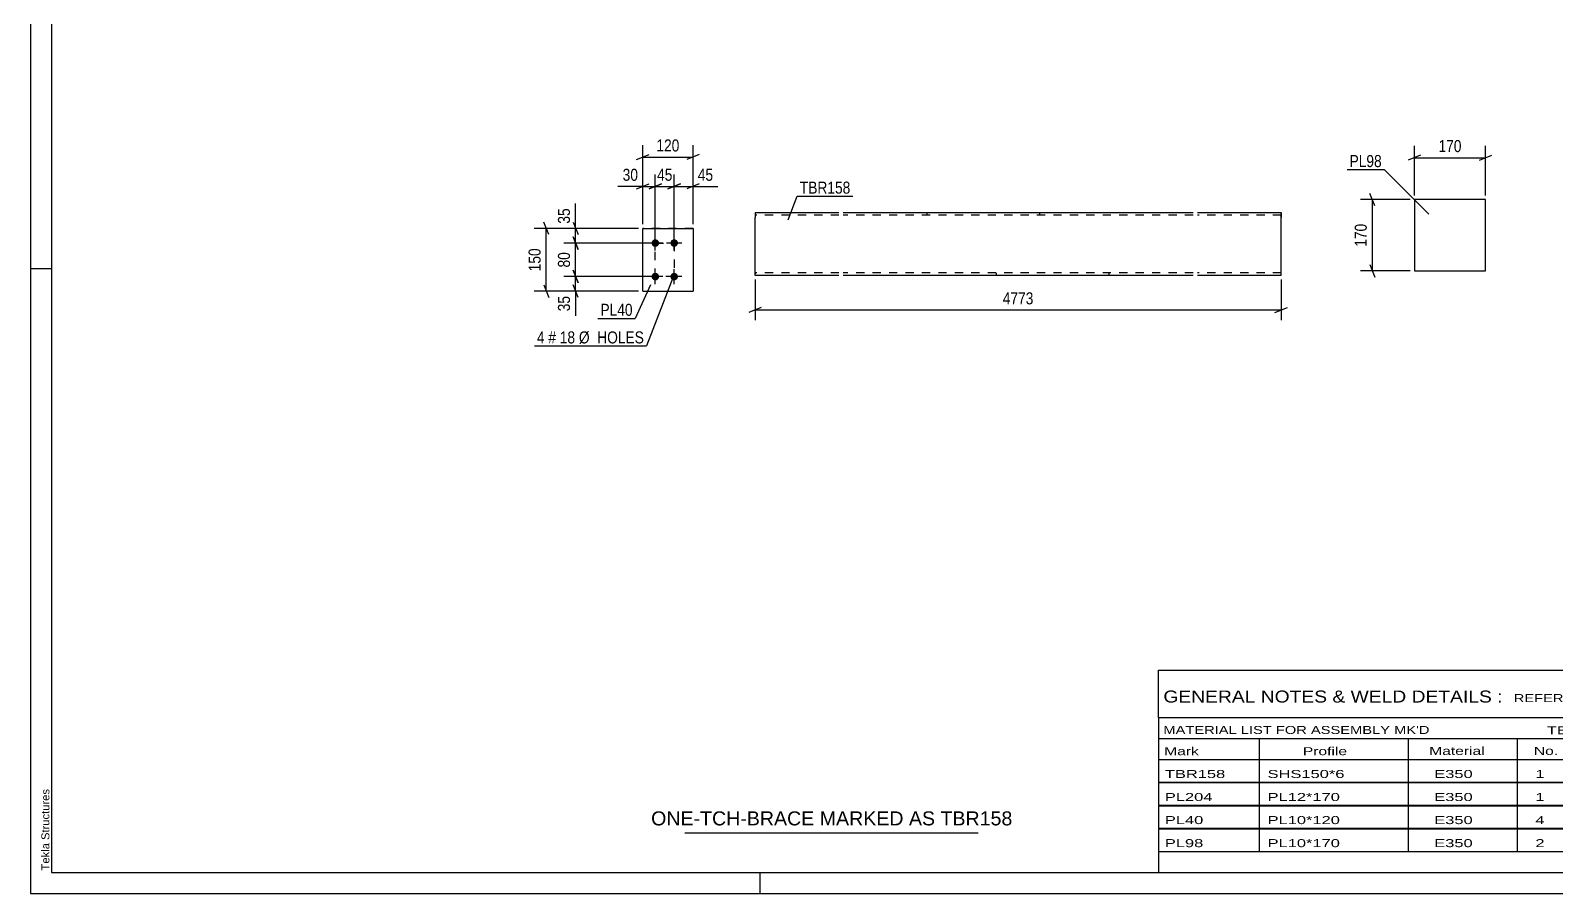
# Model space of a CAD drawing. Header units: millimetres. Extents: x 0 to 594, y 0 to 420.
# Drawn here: x 0 to 363.9, y 0 to 205.9 of the extents above; entities that cross this region are included whole.
import ezdxf

# ---------------------------------------------------------------- set-up
doc = ezdxf.new("R2010")
doc.units = ezdxf.units.MM
doc.linetypes.add('DXK_LINE_DOT2', pattern=[3.9198, 1.9599, -1.9599])
doc.styles.add('Arial', font='ARIAL.TTF', dxfattribs={"height": 0.2})
doc.styles.add('Arial Narrow', font='ARIALN.TTF', dxfattribs={"height": 0.2})

# ---------------------------------------------------------------- blocks, each defined once
blk = doc.blocks.new('Unknown-580609170-1130')
at = {"color": 5, "linetype": 'Continuous'}
for p, q in [((0, 420), (0, 0)), ((5, 415), (5, 5)), ((5, 149), (0, 149)), ((5, 5), (589, 5)), ((174, 0), (174, 5)), ((0, 0), (594, 0))]:
    blk.add_line(p, q, dxfattribs=at)
at = {"color": 174, "linetype": 'Continuous', "style": 'Arial'}
blk.add_text('Tekla Structures', height=1.9102, rotation=90, dxfattribs=at).set_placement((4.5, 5.5))
blk = doc.blocks.new('Part-580609170-2167 - 2161')
at = {"color": 2, "linetype": 'Continuous'}
for p, q in [((145.99, 143.67), (145.99, 158.68)), ((145.99, 158.68), (157.99, 158.68)), ((157.99, 158.68), (157.99, 143.67)), ((145.99, 143.68), (145.99, 143.67)), ((145.99, 143.68), (157.99, 143.68)), ((145.99, 143.67), (157.99, 143.67)), ((157.99, 143.68), (157.99, 143.67))]:
    blk.add_line(p, q, dxfattribs=at)
at = {"color": 7, "linetype": 'DXK_LINE_DOT2'}
blk.add_line((157.99, 158.67), (145.99, 158.67), dxfattribs=at)
blk = doc.blocks.new('Bolt-580609170-2200 - 2161')
at = {"linetype": 'Continuous'}
for points in [[(148.99, 154.28), (148.81, 154.3), (148.63, 154.35), (148.46, 154.45), (148.32, 154.57), (148.21, 154.73), (148.14, 154.9), (148.1, 155.08), (148.1, 155.27), (148.14, 155.46), (148.21, 155.63), (148.32, 155.78), (148.46, 155.91), (148.63, 156), (148.81, 156.06), (148.99, 156.08), (149.18, 156.06), (149.36, 156), (149.52, 155.91), (149.66, 155.78), (149.77, 155.63), (149.85, 155.46), (149.89, 155.27), (149.89, 155.08), (149.85, 154.9), (149.77, 154.73), (149.66, 154.57), (149.52, 154.45), (149.36, 154.35), (149.18, 154.3)], [(153.49, 154.28), (153.31, 154.3), (153.13, 154.35), (152.96, 154.45), (152.82, 154.57), (152.71, 154.73), (152.64, 154.9), (152.6, 155.08), (152.6, 155.27), (152.64, 155.46), (152.71, 155.63), (152.82, 155.78), (152.96, 155.91), (153.13, 156), (153.31, 156.06), (153.49, 156.08), (153.68, 156.06), (153.86, 156), (154.02, 155.91), (154.16, 155.78), (154.27, 155.63), (154.35, 155.46), (154.39, 155.27), (154.39, 155.08), (154.35, 154.9), (154.27, 154.73), (154.16, 154.57), (154.02, 154.45), (153.86, 154.35), (153.68, 154.3)], [(148.99, 146.28), (148.81, 146.3), (148.63, 146.35), (148.46, 146.45), (148.32, 146.57), (148.21, 146.73), (148.14, 146.9), (148.1, 147.08), (148.1, 147.27), (148.14, 147.46), (148.21, 147.63), (148.32, 147.78), (148.46, 147.91), (148.63, 148), (148.81, 148.06), (148.99, 148.08), (149.18, 148.06), (149.36, 148), (149.52, 147.91), (149.66, 147.78), (149.77, 147.63), (149.85, 147.46), (149.89, 147.27), (149.89, 147.08), (149.85, 146.9), (149.77, 146.73), (149.66, 146.57), (149.52, 146.45), (149.36, 146.35), (149.18, 146.3)], [(153.49, 146.28), (153.31, 146.3), (153.13, 146.35), (152.96, 146.45), (152.82, 146.57), (152.71, 146.73), (152.64, 146.9), (152.6, 147.08), (152.6, 147.27), (152.64, 147.46), (152.71, 147.63), (152.82, 147.78), (152.96, 147.91), (153.13, 148), (153.31, 148.06), (153.49, 148.08), (153.68, 148.06), (153.86, 148), (154.02, 147.91), (154.16, 147.78), (154.27, 147.63), (154.35, 147.46), (154.39, 147.27), (154.39, 147.08), (154.35, 146.9), (154.27, 146.73), (154.16, 146.57), (154.02, 146.45), (153.86, 146.35), (153.68, 146.3)]]:
    blk.add_hatch(color=1, dxfattribs=at).paths.add_polyline_path(points)
at = {"color": 1, "linetype": 'Continuous'}
for p, q in [((148.99, 153.38), (148.99, 156.98)), ((153.49, 153.38), (153.49, 156.98)), ((150.79, 155.18), (147.19, 155.18)), ((155.29, 155.18), (151.69, 155.18)), ((150.79, 147.18), (147.19, 147.18)), ((148.99, 145.38), (148.99, 148.98)), ((155.29, 147.18), (151.69, 147.18)), ((153.49, 145.38), (153.49, 148.98))]:
    blk.add_line(p, q, dxfattribs=at)
blk = doc.blocks.new('Part-580609170-2436 - 2428')
at = {"color": 2, "linetype": 'Continuous'}
for p, q in [((172.77, 162.47), (172.77, 161.27)), ((172.77, 162.47), (192.77, 162.47)), ((172.77, 148.21), (172.77, 161.27)), ((193.77, 162.47), (277.25, 162.47)), ((278.25, 162.47), (298.25, 162.47)), ((298.25, 162.47), (298.25, 162.38)), ((298.25, 162.38), (298.25, 161.27)), ((298.25, 147.47), (298.25, 161.27)), ((172.77, 147.56), (172.77, 148.21)), ((172.77, 147.47), (172.77, 147.56)), ((192.77, 147.47), (172.77, 147.47)), ((277.25, 147.47), (193.77, 147.47)), ((298.25, 147.47), (278.25, 147.47))]:
    blk.add_line(p, q, dxfattribs=at)
at = {"color": 7, "linetype": 'DXK_LINE_DOT2'}
for p, q in [((192.77, 161.87), (172.77, 161.87)), ((277.25, 161.87), (193.77, 161.87)), ((213.77, 162.47), (213.77, 161.87)), ((240.63, 162.47), (240.63, 161.87)), ((298.25, 161.87), (278.25, 161.87)), ((298.25, 161.27), (298.25, 162.12)), ((172.77, 148.21), (172.77, 147.82)), ((172.77, 148.07), (172.77, 148.12)), ((192.77, 148.07), (172.77, 148.07)), ((277.25, 148.07), (193.77, 148.07)), ((230.39, 147.47), (230.39, 148.07)), ((257.25, 147.47), (257.25, 148.07)), ((298.25, 148.07), (278.25, 148.07)), ((298.25, 148.07), (298.25, 148.12))]:
    blk.add_line(p, q, dxfattribs=at)
blk = doc.blocks.new('Part-580609170-3676 - 3675')
at = {"color": 2, "linetype": 'Continuous'}
for p, q in [((347, 165.54), (330, 165.54)), ((330, 165.54), (330, 148.54)), ((347, 148.54), (347, 165.54)), ((330, 148.54), (347, 148.54))]:
    blk.add_line(p, q, dxfattribs=at)
blk = doc.blocks.new('Rectangle-580609170-2384 - 2161')
at = {"color": 1, "linetype": 'DXK_LINE_DOT2'}
blk.add_lwpolyline([(148.99, 155.18), (153.49, 155.18), (153.49, 147.18), (148.99, 147.18), (148.99, 155.18)], close=True, dxfattribs=at)
blk = doc.blocks.new('StraightDimension-580609170-2344 - 2161')
at = {"color": 7, "linetype": 'Continuous'}
for p, q in [((148.99, 156.18), (148.99, 171.54)), ((153.49, 156.18), (153.49, 171.54)), ((147.49, 168.09), (150.49, 169.29)), ((148.99, 168.69), (153.49, 168.69)), ((154.99, 169.29), (151.99, 168.09))]:
    blk.add_line(p, q, dxfattribs=at)
at = {"color": 0}
blk.add_wipeout([(153.67, 169.44), (153.67, 173.64), (148.82, 173.64), (148.82, 169.44)], dxfattribs=at)
at = {"color": 3, "style": 'Arial Narrow'}
blk.add_text('45', height=2.863, dxfattribs=at).set_placement((149.42, 170.04))
blk = doc.blocks.new('StraightDimension-580609170-2300 - 2161')
at = {"color": 7, "linetype": 'Continuous'}
for p, q in [((129.39, 160.19), (130.59, 157.19)), ((144.99, 158.69), (127.14, 158.69)), ((130.59, 153.68), (129.39, 156.68)), ((129.99, 155.18), (129.99, 158.69)), ((147.99, 155.18), (127.14, 155.18))]:
    blk.add_line(p, q, dxfattribs=at)
at = {"color": 0}
blk.add_wipeout([(129.24, 164.07), (125.04, 164.07), (125.04, 159.21), (129.24, 159.21)], dxfattribs=at)
at = {"color": 7, "linetype": 'Continuous'}
blk.add_line((129.99, 158.69), (129.99, 164.59), dxfattribs=at)
blk.add_line((129.99, 158.69), (129.99, 164.59), dxfattribs=at)
at = {"color": 3, "style": 'Arial Narrow'}
blk.add_text('35', height=2.863, rotation=90.0002, dxfattribs=at).set_placement((128.64, 159.81))
blk = doc.blocks.new('StraightDimension-580609170-2277 - 2161')
at = {"color": 7, "linetype": 'Continuous'}
for p, q in [((147.99, 147.18), (127.14, 147.18)), ((129.39, 148.68), (130.59, 145.68)), ((129.99, 143.69), (129.99, 147.18)), ((144.99, 143.69), (127.14, 143.69)), ((130.59, 142.19), (129.39, 145.19))]:
    blk.add_line(p, q, dxfattribs=at)
at = {"color": 0}
blk.add_wipeout([(129.24, 143.16), (125.04, 143.16), (125.04, 138.3), (129.24, 138.3)], dxfattribs=at)
at = {"color": 7, "linetype": 'Continuous'}
blk.add_line((129.99, 143.69), (129.99, 137.78), dxfattribs=at)
blk.add_line((129.99, 143.69), (129.99, 137.78), dxfattribs=at)
at = {"color": 3, "style": 'Arial Narrow'}
blk.add_text('35', height=2.863, rotation=90.0002, dxfattribs=at).set_placement((128.64, 138.9))
blk = doc.blocks.new('StraightDimension-580609170-2290 - 2161')
at = {"color": 7, "linetype": 'Continuous'}
for p, q in [((129.39, 156.68), (130.59, 153.68)), ((147.99, 155.18), (127.14, 155.18)), ((129.99, 147.18), (129.99, 155.18)), ((147.99, 147.18), (127.14, 147.18)), ((130.59, 145.68), (129.39, 148.68))]:
    blk.add_line(p, q, dxfattribs=at)
at = {"color": 0}
blk.add_wipeout([(129.24, 153.61), (125.04, 153.61), (125.04, 148.75), (129.24, 148.75)], dxfattribs=at)
at = {"color": 3, "style": 'Arial Narrow'}
blk.add_text('80', height=2.863, rotation=90.0002, dxfattribs=at).set_placement((128.64, 149.35))
blk = doc.blocks.new('StraightDimension-580609170-2314 - 2161')
at = {"color": 7, "linetype": 'Continuous'}
for p, q in [((123.59, 157.19), (122.39, 160.19)), ((144.99, 158.69), (120.14, 158.69)), ((122.99, 143.69), (122.99, 158.69)), ((144.99, 143.69), (120.14, 143.69)), ((122.39, 145.19), (123.59, 142.19))]:
    blk.add_line(p, q, dxfattribs=at)
at = {"color": 0}
blk.add_wipeout([(122.24, 154.53), (118.04, 154.53), (118.04, 147.84), (122.24, 147.84)], dxfattribs=at)
at = {"color": 3, "style": 'Arial Narrow'}
blk.add_text('150', height=2.863, rotation=90.0002, dxfattribs=at).set_placement((121.64, 148.44))
blk = doc.blocks.new('StraightDimension-580609170-2331 - 2161')
at = {"color": 7, "linetype": 'Continuous'}
for p, q in [((145.99, 159.69), (145.99, 171.54)), ((148.99, 156.18), (148.99, 171.54)), ((144.49, 168.09), (147.49, 169.29)), ((145.99, 168.69), (148.99, 168.69)), ((150.49, 169.29), (147.49, 168.09))]:
    blk.add_line(p, q, dxfattribs=at)
at = {"color": 0}
blk.add_wipeout([(145.47, 169.44), (145.47, 173.64), (140.61, 173.64), (140.61, 169.44)], dxfattribs=at)
at = {"color": 7, "linetype": 'Continuous'}
blk.add_line((145.99, 168.69), (140.09, 168.69), dxfattribs=at)
blk.add_line((145.99, 168.69), (140.09, 168.69), dxfattribs=at)
at = {"color": 3, "style": 'Arial Narrow'}
blk.add_text('30', height=2.863, dxfattribs=at).set_placement((141.21, 170.04))
blk = doc.blocks.new('StraightDimension-580609170-2354 - 2161')
at = {"color": 7, "linetype": 'Continuous'}
for p, q in [((153.49, 156.18), (153.49, 171.54)), ((157.99, 159.69), (157.99, 171.54)), ((151.99, 168.09), (154.99, 169.29)), ((153.49, 168.69), (157.99, 168.69)), ((159.49, 169.29), (156.49, 168.09))]:
    blk.add_line(p, q, dxfattribs=at)
at = {"color": 0}
blk.add_wipeout([(163.37, 169.44), (163.37, 173.64), (158.52, 173.64), (158.52, 169.44)], dxfattribs=at)
at = {"color": 7, "linetype": 'Continuous'}
blk.add_line((157.99, 168.69), (163.9, 168.69), dxfattribs=at)
blk.add_line((157.99, 168.69), (163.9, 168.69), dxfattribs=at)
at = {"color": 3, "style": 'Arial Narrow'}
blk.add_text('45', height=2.863, dxfattribs=at).set_placement((159.12, 170.04))
blk = doc.blocks.new('StraightDimension-580609170-2368 - 2161')
at = {"color": 7, "linetype": 'Continuous'}
for p, q in [((145.99, 159.69), (145.99, 178.54)), ((157.99, 159.69), (157.99, 178.54)), ((144.49, 175.09), (147.49, 176.29)), ((145.99, 175.69), (157.99, 175.69)), ((159.49, 176.29), (156.49, 175.09))]:
    blk.add_line(p, q, dxfattribs=at)
at = {"color": 0}
blk.add_wipeout([(155.34, 176.44), (155.34, 180.64), (148.65, 180.64), (148.65, 176.44)], dxfattribs=at)
at = {"color": 3, "style": 'Arial Narrow'}
blk.add_text('120', height=2.863, dxfattribs=at).set_placement((149.25, 177.04))
blk = doc.blocks.new('StraightDimension-580609170-2441 - 2428')
at = {"color": 7, "linetype": 'Continuous'}
for p, q in [((172.77, 146.47), (172.77, 136.81)), ((298.25, 146.47), (298.25, 136.81)), ((174.27, 139.81), (171.27, 138.61)), ((172.77, 139.21), (298.25, 139.21)), ((296.75, 138.61), (299.75, 139.81))]:
    blk.add_line(p, q, dxfattribs=at)
at = {"color": 0}
blk.add_wipeout([(239.76, 139.96), (239.76, 144.16), (231.25, 144.16), (231.25, 139.96)], dxfattribs=at)
at = {"color": 3, "style": 'Arial Narrow'}
blk.add_text('4773', height=2.863, dxfattribs=at).set_placement((231.85, 140.56))
blk = doc.blocks.new('StraightDimension-580609170-3684 - 3675')
at = {"color": 7, "linetype": 'Continuous'}
for p, q in [((329, 165.54), (317.15, 165.54)), ((320.6, 164.04), (319.4, 167.04)), ((320, 148.54), (320, 165.54)), ((319.4, 150.04), (320.6, 147.04)), ((329, 148.54), (317.15, 148.54))]:
    blk.add_line(p, q, dxfattribs=at)
at = {"color": 0}
blk.add_wipeout([(319.25, 160.38), (315.05, 160.38), (315.05, 153.7), (319.25, 153.7)], dxfattribs=at)
at = {"color": 3, "style": 'Arial Narrow'}
blk.add_text('170', height=2.863, rotation=90.0002, dxfattribs=at).set_placement((318.65, 154.3))
blk = doc.blocks.new('StraightDimension-580609170-3680 - 3675')
at = {"color": 7, "linetype": 'Continuous'}
for p, q in [((330, 166.54), (330, 178.39)), ((347, 166.54), (347, 178.39)), ((331.5, 176.14), (328.5, 174.94)), ((330, 175.54), (347, 175.54)), ((345.5, 174.94), (348.5, 176.14))]:
    blk.add_line(p, q, dxfattribs=at)
at = {"color": 0}
blk.add_wipeout([(341.84, 176.29), (341.84, 180.49), (335.16, 180.49), (335.16, 176.29)], dxfattribs=at)
at = {"color": 3, "style": 'Arial Narrow'}
blk.add_text('170', height=2.863, dxfattribs=at).set_placement((335.76, 176.89))
blk = doc.blocks.new('Unknown-580609170-4324')
at = {"color": 7, "linetype": 'Continuous'}
for p, q in [((269, 53.25), (429, 53.25)), ((269, 42), (269, 53.25)), ((429, 53.25), (429, 42)), ((269, 42), (429, 42)), ((269, 42), (269, 37)), ((429, 42), (429, 37)), ((269, 37), (429, 37)), ((269, 37), (269, 32)), ((293, 37), (293, 32)), ((328.5, 37), (328.5, 32)), ((354.5, 37), (354.5, 32)), ((367.5, 37), (367.5, 32)), ((385, 37), (385, 32)), ((407, 37), (407, 32)), ((429, 37), (429, 32)), ((269, 32), (429, 32)), ((269, 31.95), (269, 26.55)), ((269, 31.95), (429, 31.95)), ((293, 32), (293, 26.5)), ((328.5, 32), (328.5, 26.5)), ((354.5, 32), (354.5, 26.5)), ((367.5, 32), (367.5, 26.5)), ((385, 32), (385, 26.5)), ((407, 32), (407, 26.5)), ((429, 31.95), (429, 26.55)), ((269, 26.55), (429, 26.55)), ((269, 26.45), (269, 21.05)), ((269, 26.45), (429, 26.45)), ((293, 26.5), (293, 21)), ((328.5, 26.5), (328.5, 21)), ((354.5, 26.5), (354.5, 21)), ((367.5, 26.5), (367.5, 21)), ((385, 26.5), (385, 21)), ((407, 26.5), (407, 21)), ((429, 26.45), (429, 21.05)), ((269, 21.05), (429, 21.05)), ((269, 20.95), (269, 15.55)), ((269, 20.95), (429, 20.95)), ((293, 21), (293, 15.5)), ((328.5, 21), (328.5, 15.5)), ((354.5, 21), (354.5, 15.5)), ((367.5, 21), (367.5, 15.5)), ((385, 21), (385, 15.5)), ((407, 21), (407, 15.5)), ((429, 20.95), (429, 15.55)), ((269, 15.55), (429, 15.55)), ((269, 15.45), (269, 10.05)), ((269, 15.45), (429, 15.45)), ((293, 15.5), (293, 10)), ((328.5, 15.5), (328.5, 10)), ((354.5, 15.5), (354.5, 10)), ((367.5, 15.5), (367.5, 10)), ((385, 15.5), (385, 10)), ((407, 15.5), (407, 10)), ((429, 15.45), (429, 10.05)), ((269, 10.05), (429, 10.05)), ((269, 10), (429, 10)), ((269, 10), (269, 5)), ((385, 10), (385, 5)), ((407, 10), (407, 5)), ((429, 10), (429, 5)), ((269, 5), (429, 5))]:
    blk.add_line(p, q, dxfattribs=at)
at = {"color": 7, "style": 'Arial Narrow'}
for s, height, width, p in [('GENERAL NOTES & WELD DETAILS :', 2.8633, 1.4, (270.15, 45.56)), ('REFER TYP DRAWING TYP-01', 1.9089, 1.6, (353.7, 45.66)), ('No. Required', 1.9089, 1.6, (400.41, 38.06)), ("MATERIAL LIST FOR ASSEMBLY MK'D", 1.9089, 1.6, (270.15, 38.06)), ('TBR158', 1.909, 1.794707, (361.59, 37.97)), ('1', 1.91, 1.794707, (391.08, 38.06)), ('Mark', 1.909, 1.7, (270.34, 33)), ('Profile', 1.909, 1.7, (303.41, 33)), ('Material', 1.909, 1.7, (333.54, 33.06)), ('No.', 1.909, 1.7, (358.5, 33.06)), ('Length', 1.909, 1.7, (369, 33.06)), ('Area', 1.909, 1.7, (391.5, 33.06)), ('Weight', 1.909, 1.7, (411, 33.06))]:
    blk.add_text(s, height=height, dxfattribs=dict(at, width=width)).set_placement(p)
at = {"color": 7, "linetype": 'Continuous', "style": 'Arial Narrow'}
for s, height, width, p in [('TBR158', 1.909, 1.794707, (270.5, 27.56)), ('SHS150*6', 1.909, 1.794707, (295, 27.56)), ('E350', 1.909, 1.794707, (334.74, 27.56)), ('1', 1.91, 1.794707, (358.86, 27.56)), ('4773', 1.909, 1.794707, (371.58, 27.56)), ('2.9', 1.909, 1.794707, (395.32, 27.56)), ('129.1', 1.909, 1.794707, (411.96, 27.56)), ('PL204', 1.909, 1.794707, (270.5, 22.06)), ('PL12*170', 1.909, 1.794707, (295, 22.06)), ('E350', 1.909, 1.794707, (334.74, 22.06)), ('1', 1.91, 1.794707, (358.86, 22.06)), ('684', 1.909, 1.794707, (373.77, 22.06)), ('0.3', 1.909, 1.794707, (395.32, 22.06)), ('11.0', 1.909, 1.794707, (414.14, 22.06)), ('PL40', 1.909, 1.794707, (270.5, 16.56)), ('PL10*120', 1.909, 1.794707, (295, 16.56)), ('E350', 1.909, 1.794707, (334.74, 16.56)), ('4', 1.91, 1.794707, (358.86, 16.56)), ('150', 1.909, 1.794707, (373.77, 16.56)), ('0.0', 1.909, 1.794707, (395.32, 16.56)), ('5.7', 1.909, 1.794707, (416.33, 16.56)), ('PL98', 1.909, 1.794707, (270.5, 11.06)), ('PL10*170', 1.909, 1.794707, (295, 11.06)), ('E350', 1.909, 1.794707, (334.74, 11.06)), ('2', 1.91, 1.794707, (358.86, 11.06)), ('170', 1.909, 1.794707, (373.77, 11.06)), ('0.1', 1.909, 1.794707, (395.32, 11.06)), ('4.5', 1.909, 1.794707, (416.33, 11.06)), ('Total', 1.909, 1.7, (371.33, 6.5)), ('3.4', 1.909, 1.794707, (394.83, 6.5)), ('150.3', 1.909, 1.794707, (411.96, 6.5))]:
    blk.add_text(s, height=height, dxfattribs=dict(at, width=width)).set_placement(p)
blk = doc.blocks.new('Unknown-580609170-4325')
at = {"color": 7, "linetype": 'Continuous'}
blk.add_line((156, 14.5), (226, 14.5), dxfattribs=at)
at = {"color": 7, "style": 'Arial'}
blk.add_text('ONE-TCH-BRACE MARKED AS TBR158', height=3.3428, dxfattribs=at).set_placement((147.99, 16.25))
blk = doc.blocks.new('Mark-580609170-2163 - 2161')
at = {"color": 0}
blk.add_wipeout([(143.58, 137.82), (143.58, 140.82), (135.91, 140.82), (135.91, 137.82)], dxfattribs=at)
blk.add_wipeout([(143.58, 137.82), (143.58, 140.82), (135.91, 140.82), (135.91, 137.82)], dxfattribs=at)
at = {"color": 30, "linetype": 'Continuous'}
for p in [(147.84, 145.18), (135.31, 137.22)]:
    blk.add_line(p, (144.18, 137.22), dxfattribs=at)
at = {"color": 3, "style": 'Arial Narrow'}
blk.add_text('PL40', height=2.863, dxfattribs=at).set_placement((135.91, 137.82))
blk = doc.blocks.new('Mark-580609170-2196 - 2161')
at = {"color": 0}
blk.add_wipeout([(122.59, 131.24), (122.59, 134.24), (120.76, 134.24), (120.76, 131.24)], dxfattribs=at)
blk.add_wipeout([(122.59, 131.24), (122.59, 134.24), (120.76, 134.24), (120.76, 131.24)], dxfattribs=at)
blk.add_wipeout([(125.31, 131.24), (125.31, 134.24), (123.49, 134.24), (123.49, 131.24)], dxfattribs=at)
blk.add_wipeout([(125.31, 131.24), (125.31, 134.24), (123.49, 134.24), (123.49, 131.24)], dxfattribs=at)
at = {"color": 3, "style": 'Arial Narrow'}
blk.add_text('4', height=2.86, dxfattribs=at).set_placement((120.76, 131.24))
at = {"color": 0}
blk.add_wipeout([(129.87, 131.24), (129.87, 134.24), (126.21, 134.24), (126.21, 131.24)], dxfattribs=at)
blk.add_wipeout([(129.87, 131.24), (129.87, 134.24), (126.21, 134.24), (126.21, 131.24)], dxfattribs=at)
at = {"color": 3, "style": 'Arial Narrow'}
blk.add_text('#', height=2.86, dxfattribs=at).set_placement((123.49, 131.24))
at = {"color": 0}
blk.add_wipeout([(146.3, 131.24), (146.3, 134.24), (130.77, 134.24), (130.77, 131.24)], dxfattribs=at)
blk.add_wipeout([(146.3, 131.24), (146.3, 134.24), (130.77, 134.24), (130.77, 131.24)], dxfattribs=at)
at = {"color": 7, "linetype": 'Continuous'}
for p in [(153.33, 147.26), (120.16, 130.64)]:
    blk.add_line(p, (146.9, 130.64), dxfattribs=at)
at = {"color": 3, "style": 'Arial Narrow'}
for s, p in [('18', (126.21, 131.24)), ('Ø  HOLES', (130.77, 131.24))]:
    blk.add_text(s, height=2.863, dxfattribs=at).set_placement(p)
blk = doc.blocks.new('Mark-580609170-2432 - 2428')
at = {"color": 0}
blk.add_wipeout([(195.52, 166.97), (195.52, 169.97), (183.46, 169.97), (183.46, 166.97)], dxfattribs=at)
blk.add_wipeout([(195.52, 166.97), (195.52, 169.97), (183.46, 169.97), (183.46, 166.97)], dxfattribs=at)
at = {"color": 30, "linetype": 'Continuous'}
for p, q in [((180.64, 160.72), (182.86, 166.37)), ((182.86, 166.37), (196.12, 166.37))]:
    blk.add_line(p, q, dxfattribs=at)
at = {"color": 3, "style": 'Arial Narrow'}
blk.add_text('TBR158', height=2.863, dxfattribs=at).set_placement((183.46, 166.97))
blk = doc.blocks.new('Mark-580609170-3687 - 3675')
at = {"color": 0}
blk.add_wipeout([(322.22, 173.31), (322.22, 176.31), (314.55, 176.31), (314.55, 173.31)], dxfattribs=at)
blk.add_wipeout([(322.22, 173.31), (322.22, 176.31), (314.55, 176.31), (314.55, 173.31)], dxfattribs=at)
at = {"color": 30, "linetype": 'Continuous'}
for p in [(313.95, 172.71), (333.43, 162.11)]:
    blk.add_line(p, (322.82, 172.71), dxfattribs=at)
at = {"color": 3, "style": 'Arial Narrow'}
blk.add_text('PL98', height=2.863, dxfattribs=at).set_placement((314.55, 173.31))

msp = doc.modelspace()

# ---------------------------------------------------------------- block references
for name in ['Unknown-580609170-1130', 'Part-580609170-3676 - 3675', 'Part-580609170-2436 - 2428', 'Part-580609170-2167 - 2161', 'Bolt-580609170-2200 - 2161', 'Rectangle-580609170-2384 - 2161', 'Unknown-580609170-4324', 'Unknown-580609170-4325']:
    msp.add_blockref(name, (0, 0))

# ---------------------------------------------------------------- next in the draw order: block references
for name in ['StraightDimension-580609170-2344 - 2161', 'Mark-580609170-2432 - 2428', 'StraightDimension-580609170-3684 - 3675', 'StraightDimension-580609170-2277 - 2161', 'StraightDimension-580609170-2441 - 2428']:
    msp.add_blockref(name, (0, 0))

# ---------------------------------------------------------------- next in the draw order: block references
for name in ['StraightDimension-580609170-3680 - 3675', 'StraightDimension-580609170-2300 - 2161']:
    msp.add_blockref(name, (0, 0))

# ---------------------------------------------------------------- next in the draw order: block references
for name in ['Mark-580609170-3687 - 3675', 'StraightDimension-580609170-2290 - 2161']:
    msp.add_blockref(name, (0, 0))

# ---------------------------------------------------------------- next in the draw order: block references
msp.add_blockref('StraightDimension-580609170-2314 - 2161', (0, 0))

# ---------------------------------------------------------------- next in the draw order: block references
for name in ['StraightDimension-580609170-2331 - 2161', 'Mark-580609170-2163 - 2161']:
    msp.add_blockref(name, (0, 0))

# ---------------------------------------------------------------- next in the draw order: block references
for name in ['StraightDimension-580609170-2354 - 2161', 'Mark-580609170-2196 - 2161']:
    msp.add_blockref(name, (0, 0))

# ---------------------------------------------------------------- next in the draw order: block references
msp.add_blockref('StraightDimension-580609170-2368 - 2161', (0, 0))

doc.saveas('drawing.dxf')
